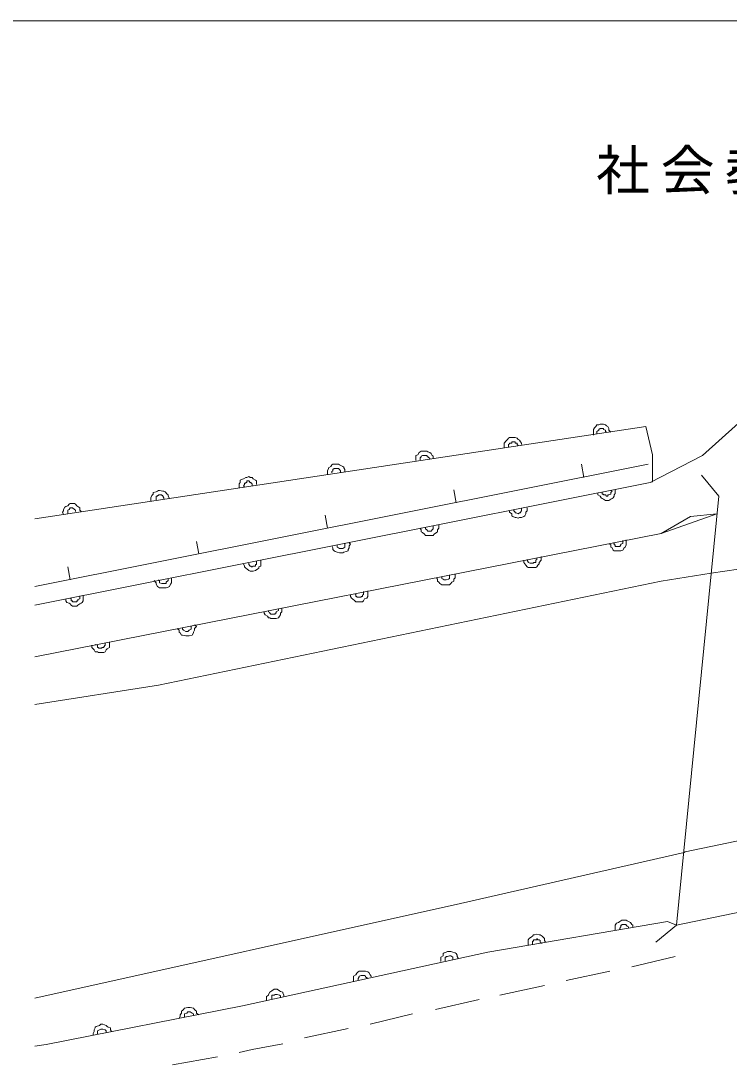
# Model space of a CAD drawing. Units: millimetres, scale not verified. Extents: x -102500 to 102766, y -71500 to 71500.
# Drawn here: x -64298 to -24841, y 13234 to 71500 of the extents above; entities that cross this region are included whole.
import ezdxf

# ---------------------------------------------------------------- set-up
doc = ezdxf.new("R2010")
doc.units = ezdxf.units.MM
doc.header["$LTSCALE"] = 500
doc.layers.add('0-0_0', color=7, linetype='Continuous', lineweight=25)
doc.layers.add('0-1_DM2500_H29', color=7, linetype='Continuous', lineweight=18)
doc.styles.add('ＭＳ ゴシック', font='')
doc.styles.get('ＭＳ ゴシック').set_extended_font_data('MS Gothic')

msp = doc.modelspace()

# ---------------------------------------------------------------- linework, layer by layer
at = {"layer": '0-0_0', "color": 8, "lineweight": 18}
msp.add_lwpolyline([(-102500, -71500), (102500, -71500), (102500, 71500), (-102500, 71500)], close=True, dxfattribs=at)
at = {"layer": '0-1_DM2500_H29'}
for p, q in [((-29478.4, 48914.3), (-63521.3, 43765.3)), ((-29356.9, 46808.3), (-63521.3, 39991.8)), ((-32941.1, 46079.3), (-33062.6, 46808.3)), ((-25408.1, 45026.3), (-26380.1, 46200.8)), ((-63521.3, 38957.9), (-29235.4, 45795.8)), ((-40048.9, 44661.8), (-40170.4, 45390.8)), ((-47217.4, 43244.3), (-47338.9, 43973.3)), ((-28627.9, 42960.8), (-25529.6, 44054.3)), ((-63521.3, 36079.3), (-28627.9, 42960.8)), ((-54385.9, 41826.8), (-54507.4, 42515.3)), ((-61554.4, 40368.8), (-61675.9, 41097.8)), ((-27777.4, 21131.3), (-21702.4, 22386.8)), ((-27838.1, 19389.8), (-30268.1, 18822.8)), ((-31483.1, 18579.8), (-33913.1, 18053.3)), ((-35128.1, 17769.8), (-37618.9, 17243.3)), ((-38773.1, 17000.3), (-41203.1, 16433.3)), ((-51955.9, 16635.8), (-62890.9, 14489.3)), ((-42478.9, 16190.3), (-44848.1, 15623.3)), ((-46063.1, 15380.3), (-48493.1, 14853.8)), ((-62890.9, 14489.3), (-63521.3, 14390.5)), ((-62890.9, 14489.3), (-63521.3, 14390.5)), ((-53353.1, 13800.8), (-55843.9, 13355.3))]:
    msp.add_line(p, q, dxfattribs=at)
at = {"layer": '0-1_DM2500_H29', "color": 5}
for p, q in [((-25833.4, 40733.3), (-19697.6, 41664.8)), ((-63521.3, 33421.9), (-56633.6, 34496.3)), ((-27352.1, 25181.3), (-39805.9, 22346.3)), ((-39805.9, 22346.3), (-63521.3, 17063.5))]:
    msp.add_line(p, q, dxfattribs=at)
for points in [[(14626.1, 55029.8), (17056.1, 44297.3), (17785.1, 41826.8), (12560.6, 39518.3), (5938.9, 34617.8), (1321.9, 30810.8), (-3902.6, 30122.3), (-8701.9, 28178.3), (-19515.4, 26882.3), (-21216.4, 26477.3), (-27291.4, 25221.8), (-27352.1, 25181.3)], [(-56633.6, 34496.3), (-28627.9, 40287.8), (-25833.4, 40733.3)]]:
    msp.add_lwpolyline(points, dxfattribs=at)
at = {"layer": '0-1_DM2500_H29'}
for points in [[(-29235.4, 45795.8), (-26319.4, 47294.3), (-21580.9, 51546.8), (-18543.4, 54584.3)], [(-31422.4, 48590.3), (-31543.9, 48711.8), (-31543.9, 48792.8), (-31604.6, 48914.3), (-31665.4, 48954.8), (-31726.1, 48995.3), (-31847.6, 49035.8), (-31908.4, 49035.8), (-32029.9, 49035.8), (-32090.6, 48995.3), (-32212.1, 48995.3), (-32272.9, 48914.3), (-32333.6, 48833.3), (-32394.4, 48752.3), (-32394.4, 48630.8), (-32394.4, 48549.8), (-32394.4, 48428.3)], [(-31665.4, 48590.3), (-31726.1, 48630.8), (-31726.1, 48711.8), (-31847.6, 48752.3), (-31847.6, 48792.8), (-31908.4, 48792.8), (-31969.1, 48792.8), (-32029.9, 48792.8), (-32090.6, 48752.3), (-32090.6, 48711.8), (-32212.1, 48630.8), (-32212.1, 48590.3), (-32212.1, 48549.8), (-32212.1, 48509.3)], [(-29235.4, 45795.8), (-29113.9, 45836.3), (-29113.9, 47334.8), (-29478.4, 48914.3)], [(-36403.9, 47901.8), (-36403.9, 47982.8), (-36464.6, 48063.8), (-36525.4, 48144.8), (-36586.1, 48185.3), (-36646.9, 48266.3), (-36768.4, 48306.8), (-36829.1, 48306.8), (-36950.6, 48306.8), (-37072.1, 48306.8), (-37132.9, 48266.3), (-37193.6, 48185.3), (-37254.4, 48104.3), (-37375.9, 47982.8), (-37375.9, 47942.3), (-37375.9, 47861.3), (-37375.9, 47739.8)], [(-36586.1, 47861.3), (-36646.9, 47901.8), (-36646.9, 47942.3), (-36646.9, 47982.8), (-36768.4, 47982.8), (-36768.4, 48063.8), (-36829.1, 48063.8), (-36889.9, 48063.8), (-36950.6, 48063.8), (-36950.6, 47982.8), (-37072.1, 47982.8), (-37072.1, 47942.3), (-37132.9, 47901.8), (-37132.9, 47861.3), (-37132.9, 47780.3), (-37132.9, 47739.8)], [(-41324.6, 47132.3), (-41324.6, 47253.8), (-41385.4, 47294.3), (-41446.1, 47415.8), (-41506.9, 47456.3), (-41628.4, 47496.8), (-41689.1, 47537.3), (-41749.9, 47537.3), (-41810.6, 47537.3), (-41992.9, 47537.3), (-42053.6, 47496.8), (-42114.4, 47456.3), (-42175.1, 47334.8), (-42296.6, 47294.3), (-42296.6, 47213.3), (-42296.6, 47091.8), (-42296.6, 47010.8)], [(-41506.9, 47091.8), (-41506.9, 47132.3), (-41628.4, 47213.3), (-41628.4, 47253.8), (-41689.1, 47253.8), (-41689.1, 47294.3), (-41749.9, 47294.3), (-41810.6, 47294.3), (-41932.1, 47294.3), (-41992.9, 47253.8), (-41992.9, 47213.3), (-42053.6, 47172.8), (-42053.6, 47091.8), (-42053.6, 47051.3)], [(-46245.4, 46403.3), (-46245.4, 46524.8), (-46306.1, 46605.8), (-46306.1, 46646.3), (-46366.9, 46686.8), (-46549.1, 46767.8), (-46609.9, 46808.3), (-46670.6, 46808.3), (-46792.1, 46808.3), (-46913.6, 46808.3), (-46974.4, 46767.8), (-47035.1, 46686.8), (-47156.6, 46605.8), (-47156.6, 46565.3), (-47217.4, 46443.8), (-47217.4, 46362.8), (-47217.4, 46241.3)], [(-51166.1, 45674.3), (-51166.1, 45755.3), (-51166.1, 45876.8), (-51226.9, 45917.3), (-51348.4, 45998.3), (-51409.1, 46079.3), (-51530.6, 46079.3), (-51591.4, 46119.8), (-51712.9, 46079.3), (-51773.6, 46079.3), (-51895.1, 45998.3), (-52016.6, 45957.8), (-52077.4, 45917.3), (-52077.4, 45795.8), (-52138.1, 45714.8), (-52138.1, 45593.3), (-52138.1, 45512.3)], [(-46488.4, 46362.8), (-46488.4, 46403.3), (-46488.4, 46443.8), (-46549.1, 46524.8), (-46609.9, 46565.3), (-46670.6, 46565.3), (-46792.1, 46565.3), (-46852.9, 46565.3), (-46913.6, 46524.8), (-46913.6, 46443.8), (-46974.4, 46403.3), (-46974.4, 46362.8), (-46974.4, 46322.3)], [(-51409.1, 45593.3), (-51409.1, 45674.3), (-51409.1, 45714.8), (-51469.9, 45755.3), (-51469.9, 45795.8), (-51530.6, 45795.8), (-51591.4, 45876.8), (-51712.9, 45876.8), (-51712.9, 45795.8), (-51773.6, 45795.8), (-51773.6, 45755.3), (-51834.4, 45755.3), (-51834.4, 45714.8), (-51834.4, 45674.3), (-51895.1, 45593.3), (-51834.4, 45552.8)], [(-56026.1, 44904.8), (-56086.9, 45026.3), (-56086.9, 45107.3), (-56147.6, 45147.8), (-56269.1, 45269.3), (-56329.9, 45309.8), (-56390.6, 45309.8), (-56572.9, 45350.3), (-56633.6, 45350.3), (-56694.4, 45309.8), (-56755.1, 45269.3), (-56937.4, 45228.8), (-56937.4, 45147.8), (-56998.1, 45066.8), (-57058.9, 44945.3), (-57058.9, 44864.3), (-57058.9, 44742.8)], [(-56329.9, 44864.3), (-56329.9, 44904.8), (-56329.9, 44945.3), (-56390.6, 45026.3), (-56390.6, 45066.8), (-56451.4, 45066.8), (-56451.4, 45107.3), (-56572.9, 45107.3), (-56633.6, 45107.3), (-56633.6, 45066.8), (-56694.4, 45066.8), (-56694.4, 45026.3), (-56755.1, 45026.3), (-56755.1, 44945.3), (-56755.1, 44904.8), (-56755.1, 44864.3), (-56755.1, 44823.8)], [(-32151.4, 45188.3), (-32151.4, 45107.3), (-32029.9, 45026.3), (-31969.1, 44945.3), (-31908.4, 44904.8), (-31847.6, 44864.3), (-31726.1, 44783.3), (-31665.4, 44783.3), (-31543.9, 44783.3), (-31422.4, 44864.3), (-31361.6, 44904.8), (-31300.9, 44945.3), (-31240.1, 45026.3), (-31240.1, 45107.3), (-31179.4, 45188.3), (-31179.4, 45309.8), (-31179.4, 45390.8)], [(-31908.4, 45228.8), (-31908.4, 45188.3), (-31908.4, 45147.8), (-31847.6, 45147.8), (-31847.6, 45107.3), (-31726.1, 45107.3), (-31665.4, 45026.3), (-31604.6, 45026.3), (-31604.6, 45107.3), (-31543.9, 45107.3), (-31422.4, 45147.8), (-31422.4, 45188.3), (-31422.4, 45228.8), (-31361.6, 45309.8), (-31422.4, 45350.3)], [(-25408.1, 45026.3), (-27777.4, 21131.3), (-28931.6, 20199.8)], [(-60946.9, 44175.8), (-61007.6, 44256.8), (-61007.6, 44378.3), (-61129.1, 44459.3), (-61189.9, 44499.8), (-61250.6, 44580.8), (-61311.4, 44621.3), (-61493.6, 44621.3), (-61554.4, 44621.3), (-61615.1, 44580.8), (-61675.9, 44499.8), (-61797.4, 44459.3), (-61858.1, 44418.8), (-61918.9, 44297.3), (-61918.9, 44216.3), (-61979.6, 44135.3), (-61918.9, 44013.8)], [(-61250.6, 44175.8), (-61250.6, 44216.3), (-61250.6, 44256.8), (-61311.4, 44297.3), (-61432.9, 44378.3), (-61493.6, 44378.3), (-61554.4, 44378.3), (-61615.1, 44297.3), (-61675.9, 44256.8), (-61675.9, 44216.3), (-61675.9, 44175.8), (-61675.9, 44135.3), (-61675.9, 44054.3)], [(-37072.1, 44216.3), (-37072.1, 44135.3), (-36950.6, 44054.3), (-36950.6, 43932.8), (-36889.9, 43892.3), (-36768.4, 43851.8), (-36707.6, 43851.8), (-36586.1, 43811.3), (-36525.4, 43851.8), (-36403.9, 43851.8), (-36282.4, 43892.3), (-36221.6, 43932.8), (-36160.9, 44054.3), (-36160.9, 44135.3), (-36100.1, 44216.3), (-36100.1, 44297.3), (-36100.1, 44378.3)], [(-36829.1, 44256.8), (-36829.1, 44216.3), (-36768.4, 44135.3), (-36768.4, 44094.8), (-36707.6, 44094.8), (-36586.1, 44054.3), (-36525.4, 44094.8), (-36464.6, 44094.8), (-36464.6, 44135.3), (-36403.9, 44216.3), (-36403.9, 44256.8), (-36403.9, 44297.3), (-36403.9, 44337.8)], [(-42053.6, 43244.3), (-41992.9, 43163.3), (-41992.9, 43041.8), (-41932.1, 43001.3), (-41810.6, 42920.3), (-41749.9, 42839.3), (-41628.4, 42839.3), (-41506.9, 42839.3), (-41446.1, 42839.3), (-41324.6, 42839.3), (-41263.9, 42920.3), (-41142.4, 43001.3), (-41081.6, 43041.8), (-41081.6, 43163.3), (-41020.9, 43244.3), (-41020.9, 43365.8), (-41020.9, 43446.8)], [(-41749.9, 43284.8), (-41749.9, 43244.3), (-41749.9, 43203.8), (-41689.1, 43163.3), (-41628.4, 43082.3), (-41506.9, 43082.3), (-41446.1, 43082.3), (-41385.4, 43163.3), (-41324.6, 43203.8), (-41324.6, 43244.3), (-41324.6, 43284.8), (-41324.6, 43365.8), (-41324.6, 43406.3)], [(-31543.9, 42393.8), (-31422.4, 42312.8), (-31422.4, 42191.3), (-31361.6, 42150.8), (-31300.9, 42029.3), (-31240.1, 41988.8), (-31179.4, 41988.8), (-30997.1, 41988.8), (-30936.4, 41988.8), (-30875.6, 41988.8), (-30754.1, 42029.3), (-30693.4, 42150.8), (-30632.6, 42191.3), (-30571.9, 42312.8), (-30571.9, 42393.8), (-30571.9, 42474.8), (-30571.9, 42596.3)], [(-31300.9, 42434.3), (-31240.1, 42393.8), (-31240.1, 42353.3), (-31240.1, 42312.8), (-31179.4, 42312.8), (-31179.4, 42231.8), (-31057.9, 42231.8), (-30997.1, 42231.8), (-30936.4, 42231.8), (-30875.6, 42312.8), (-30875.6, 42353.3), (-30754.1, 42393.8), (-30754.1, 42434.3), (-30754.1, 42474.8), (-30754.1, 42555.8)], [(-46974.4, 42272.3), (-46913.6, 42150.8), (-46913.6, 42069.8), (-46852.9, 41988.8), (-46792.1, 41948.3), (-46670.6, 41907.8), (-46549.1, 41867.3), (-46488.4, 41867.3), (-46366.9, 41867.3), (-46306.1, 41907.8), (-46184.6, 41948.3), (-46063.1, 41988.8), (-46063.1, 42069.8), (-46002.4, 42150.8), (-46002.4, 42272.3), (-45941.6, 42353.3), (-46002.4, 42434.3)], [(-46670.6, 42312.8), (-46670.6, 42272.3), (-46670.6, 42191.3), (-46609.9, 42150.8), (-46549.1, 42110.3), (-46488.4, 42110.3), (-46366.9, 42110.3), (-46306.1, 42150.8), (-46245.4, 42191.3), (-46245.4, 42272.3), (-46245.4, 42312.8), (-46245.4, 42353.3), (-46245.4, 42393.8)], [(-51895.1, 41259.8), (-51834.4, 41138.3), (-51834.4, 41097.8), (-51773.6, 41016.8), (-51712.9, 40976.3), (-51591.4, 40895.3), (-51530.6, 40854.8), (-51409.1, 40854.8), (-51348.4, 40854.8), (-51226.9, 40895.3), (-51105.4, 40976.3), (-51044.6, 41016.8), (-51044.6, 41097.8), (-50923.1, 41138.3), (-50923.1, 41259.8), (-50923.1, 41340.8), (-50923.1, 41462.3)], [(-51591.4, 41300.3), (-51591.4, 41259.8), (-51591.4, 41219.3), (-51530.6, 41138.3), (-51469.9, 41138.3), (-51469.9, 41097.8), (-51409.1, 41097.8), (-51348.4, 41138.3), (-51226.9, 41138.3), (-51226.9, 41219.3), (-51166.1, 41219.3), (-51166.1, 41259.8), (-51166.1, 41300.3), (-51166.1, 41340.8), (-51166.1, 41421.8)], [(-36282.4, 41462.3), (-36282.4, 41340.8), (-36221.6, 41259.8), (-36160.9, 41178.8), (-36100.1, 41097.8), (-36039.4, 41057.3), (-35917.9, 41057.3), (-35857.1, 41057.3), (-35735.6, 41057.3), (-35614.1, 41057.3), (-35553.4, 41097.8), (-35492.6, 41178.8), (-35431.9, 41259.8), (-35431.9, 41340.8), (-35310.4, 41462.3), (-35310.4, 41543.3), (-35310.4, 41664.8)], [(-36100.1, 41502.8), (-36100.1, 41462.3), (-36039.4, 41381.3), (-36039.4, 41340.8), (-35917.9, 41300.3), (-35857.1, 41300.3), (-35796.4, 41300.3), (-35735.6, 41300.3), (-35735.6, 41340.8), (-35614.1, 41340.8), (-35614.1, 41381.3), (-35614.1, 41462.3), (-35553.4, 41502.8), (-35553.4, 41543.3), (-35553.4, 41583.8)], [(-56876.6, 40328.3), (-56755.1, 40206.8), (-56755.1, 40125.8), (-56694.4, 40004.3), (-56633.6, 39963.8), (-56572.9, 39923.3), (-56451.4, 39923.3), (-56329.9, 39923.3), (-56269.1, 39923.3), (-56208.4, 39923.3), (-56086.9, 39963.8), (-56026.1, 40004.3), (-55965.4, 40125.8), (-55904.6, 40206.8), (-55904.6, 40328.3), (-55904.6, 40409.3), (-55904.6, 40449.8)], [(-56633.6, 40368.8), (-56572.9, 40328.3), (-56572.9, 40247.3), (-56572.9, 40206.8), (-56451.4, 40166.3), (-56390.6, 40166.3), (-56329.9, 40166.3), (-56269.1, 40166.3), (-56208.4, 40166.3), (-56208.4, 40206.8), (-56208.4, 40247.3), (-56086.9, 40328.3), (-56086.9, 40368.8), (-56086.9, 40409.3), (-56086.9, 40449.8)], [(-41142.4, 40490.3), (-41081.6, 40409.3), (-41081.6, 40287.8), (-41020.9, 40247.3), (-40960.1, 40166.3), (-40838.6, 40085.3), (-40717.1, 40085.3), (-40656.4, 40085.3), (-40595.6, 40085.3), (-40413.4, 40085.3), (-40352.6, 40166.3), (-40291.9, 40247.3), (-40170.4, 40287.8), (-40170.4, 40409.3), (-40109.6, 40490.3), (-40109.6, 40611.8), (-40109.6, 40692.8)], [(-40838.6, 40530.8), (-40838.6, 40490.3), (-40838.6, 40449.8), (-40777.9, 40409.3), (-40717.1, 40368.8), (-40656.4, 40368.8), (-40595.6, 40368.8), (-40474.1, 40409.3), (-40413.4, 40449.8), (-40413.4, 40490.3), (-40413.4, 40530.8), (-40413.4, 40611.8), (-40413.4, 40652.3)], [(-45941.6, 39558.8), (-45941.6, 39437.3), (-45880.9, 39356.3), (-45820.1, 39315.8), (-45698.6, 39194.3), (-45637.9, 39153.8), (-45577.1, 39153.8), (-45394.9, 39153.8), (-45334.1, 39153.8), (-45273.4, 39153.8), (-45212.6, 39194.3), (-45151.9, 39315.8), (-45030.4, 39356.3), (-44969.6, 39437.3), (-44969.6, 39558.8), (-44969.6, 39639.8), (-44969.6, 39761.3)], [(-45698.6, 39599.3), (-45637.9, 39558.8), (-45637.9, 39518.3), (-45637.9, 39437.3), (-45577.1, 39437.3), (-45577.1, 39396.8), (-45516.4, 39396.8), (-45394.9, 39396.8), (-45334.1, 39396.8), (-45334.1, 39437.3), (-45273.4, 39437.3), (-45273.4, 39518.3), (-45212.6, 39558.8), (-45212.6, 39599.3), (-45212.6, 39639.8), (-45212.6, 39720.8)], [(-61797.4, 39315.8), (-61797.4, 39194.3), (-61736.6, 39113.3), (-61615.1, 39072.8), (-61554.4, 39032.3), (-61493.6, 38951.3), (-61432.9, 38910.8), (-61250.6, 38910.8), (-61189.9, 38910.8), (-61129.1, 38951.3), (-61007.6, 39032.3), (-60946.9, 39072.8), (-60886.1, 39113.3), (-60825.4, 39194.3), (-60825.4, 39315.8), (-60825.4, 39396.8), (-60825.4, 39518.3)], [(-61554.4, 39356.3), (-61493.6, 39315.8), (-61493.6, 39275.3), (-61493.6, 39194.3), (-61432.9, 39194.3), (-61432.9, 39153.8), (-61311.4, 39153.8), (-61250.6, 39153.8), (-61189.9, 39153.8), (-61189.9, 39194.3), (-61129.1, 39194.3), (-61129.1, 39275.3), (-61007.6, 39315.8), (-61007.6, 39356.3), (-61007.6, 39396.8), (-61007.6, 39477.8)], [(-50740.9, 38586.8), (-50740.9, 38505.8), (-50680.1, 38424.8), (-50558.6, 38343.8), (-50497.9, 38262.8), (-50437.1, 38262.8), (-50376.4, 38222.3), (-50254.9, 38222.3), (-50133.4, 38222.3), (-50072.6, 38222.3), (-49951.1, 38262.8), (-49890.4, 38343.8), (-49829.6, 38424.8), (-49829.6, 38505.8), (-49768.9, 38586.8), (-49768.9, 38708.3), (-49768.9, 38789.3)], [(-50497.9, 38667.8), (-50497.9, 38586.8), (-50437.1, 38546.3), (-50437.1, 38505.8), (-50376.4, 38465.3), (-50254.9, 38465.3), (-50194.1, 38465.3), (-50133.4, 38465.3), (-50133.4, 38505.8), (-50072.6, 38505.8), (-50072.6, 38546.3), (-50072.6, 38586.8), (-49951.1, 38667.8), (-49951.1, 38708.3), (-49951.1, 38748.8)], [(-55600.9, 37655.3), (-55479.4, 37574.3), (-55479.4, 37452.8), (-55418.6, 37412.3), (-55357.9, 37290.8), (-55297.1, 37290.8), (-55114.9, 37250.3), (-55054.1, 37250.3), (-54993.4, 37250.3), (-54932.6, 37250.3), (-54750.4, 37290.8), (-54689.6, 37412.3), (-54689.6, 37452.8), (-54628.9, 37574.3), (-54628.9, 37655.3), (-54507.4, 37776.8), (-54628.9, 37857.8)], [(-55297.1, 37695.8), (-55297.1, 37655.3), (-55297.1, 37614.8), (-55236.4, 37574.3), (-55114.9, 37493.3), (-55054.1, 37493.3), (-54993.4, 37493.3), (-54932.6, 37574.3), (-54811.1, 37614.8), (-54811.1, 37655.3), (-54811.1, 37695.8), (-54811.1, 37776.8), (-54811.1, 37817.3)], [(-60339.4, 36723.8), (-60339.4, 36602.3), (-60278.6, 36521.3), (-60217.9, 36480.8), (-60157.1, 36359.3), (-60035.6, 36359.3), (-59974.9, 36318.8), (-59853.4, 36318.8), (-59792.6, 36318.8), (-59671.1, 36318.8), (-59610.4, 36359.3), (-59549.6, 36480.8), (-59488.9, 36521.3), (-59367.4, 36602.3), (-59367.4, 36723.8), (-59367.4, 36804.8), (-59367.4, 36926.3)], [(-60157.1, 36764.3), (-60035.6, 36723.8), (-60035.6, 36642.8), (-60035.6, 36602.3), (-59974.9, 36602.3), (-59974.9, 36561.8), (-59914.1, 36561.8), (-59853.4, 36561.8), (-59792.6, 36561.8), (-59792.6, 36602.3), (-59671.1, 36602.3), (-59671.1, 36642.8), (-59610.4, 36723.8), (-59610.4, 36764.3), (-59610.4, 36804.8), (-59610.4, 36845.3)], [(-28263.4, 21333.8), (-38287.1, 19632.8), (-51955.9, 16635.8), (-62890.9, 14489.3)], [(-27777.4, 21131.3), (-28263.4, 21333.8), (-38287.1, 19632.8), (-51955.9, 16635.8)], [(-30207.4, 21050.3), (-30207.4, 21131.3), (-30268.1, 21171.8), (-30328.9, 21293.3), (-30450.4, 21333.8), (-30511.1, 21374.3), (-30571.9, 21414.8), (-30632.6, 21414.8), (-30814.9, 21414.8), (-30875.6, 21374.3), (-30936.4, 21333.8), (-30997.1, 21293.3), (-31118.6, 21252.8), (-31179.4, 21131.3), (-31179.4, 21050.3), (-31179.4, 20928.8), (-31179.4, 20847.8)], [(-30450.4, 20969.3), (-30450.4, 21050.3), (-30511.1, 21090.8), (-30571.9, 21131.3), (-30571.9, 21171.8), (-30632.6, 21171.8), (-30693.4, 21171.8), (-30814.9, 21171.8), (-30814.9, 21131.3), (-30875.6, 21131.3), (-30875.6, 21090.8), (-30875.6, 21050.3), (-30936.4, 20969.3), (-30936.4, 20928.8), (-30936.4, 20888.3)], [(-35067.4, 20199.8), (-35128.1, 20280.8), (-35128.1, 20402.3), (-35188.9, 20442.8), (-35249.6, 20523.8), (-35371.1, 20604.8), (-35431.9, 20604.8), (-35553.4, 20645.3), (-35674.9, 20604.8), (-35735.6, 20604.8), (-35796.4, 20523.8), (-35857.1, 20483.3), (-35978.6, 20402.3), (-36039.4, 20321.3), (-36039.4, 20240.3), (-36039.4, 20118.8), (-36039.4, 20037.8)], [(-35249.6, 20118.8), (-35371.1, 20199.8), (-35371.1, 20240.3), (-35371.1, 20280.8), (-35431.9, 20321.3), (-35492.6, 20321.3), (-35553.4, 20402.3), (-35553.4, 20321.3), (-35674.9, 20321.3), (-35735.6, 20321.3), (-35735.6, 20280.8), (-35735.6, 20240.3), (-35796.4, 20240.3), (-35796.4, 20199.8), (-35796.4, 20118.8), (-35796.4, 20078.3)], [(-39927.4, 19308.8), (-39988.1, 19389.8), (-39988.1, 19470.8), (-40048.9, 19551.8), (-40109.6, 19592.3), (-40231.1, 19632.8), (-40352.6, 19673.3), (-40413.4, 19673.3), (-40534.9, 19673.3), (-40595.6, 19632.8), (-40717.1, 19592.3), (-40777.9, 19551.8), (-40777.9, 19430.3), (-40899.4, 19349.3), (-40899.4, 19308.8), (-40899.4, 19187.3), (-40899.4, 19106.3)], [(-40231.1, 19227.8), (-40231.1, 19308.8), (-40231.1, 19349.3), (-40291.9, 19389.8), (-40352.6, 19430.3), (-40413.4, 19430.3), (-40534.9, 19389.8), (-40595.6, 19389.8), (-40595.6, 19349.3), (-40656.4, 19349.3), (-40656.4, 19308.8), (-40656.4, 19227.8), (-40656.4, 19187.3), (-40656.4, 19146.8)], [(-44787.4, 18255.8), (-44787.4, 18296.3), (-44848.1, 18377.3), (-44908.9, 18498.8), (-44969.6, 18539.3), (-45091.1, 18579.8), (-45151.9, 18579.8), (-45273.4, 18579.8), (-45334.1, 18579.8), (-45455.6, 18579.8), (-45516.4, 18539.3), (-45577.1, 18458.3), (-45637.9, 18377.3), (-45759.4, 18296.3), (-45759.4, 18174.8), (-45759.4, 18093.8), (-45759.4, 18012.8)], [(-44969.6, 18174.8), (-45091.1, 18255.8), (-45091.1, 18296.3), (-45151.9, 18336.8), (-45212.6, 18336.8), (-45273.4, 18336.8), (-45334.1, 18336.8), (-45455.6, 18296.3), (-45455.6, 18255.8), (-45516.4, 18174.8), (-45516.4, 18134.3), (-45516.4, 18093.8), (-45516.4, 18053.3)], [(-49647.4, 17162.3), (-49647.4, 17243.3), (-49708.1, 17364.8), (-49708.1, 17405.3), (-49829.6, 17445.8), (-49890.4, 17486.3), (-50011.9, 17567.3), (-50072.6, 17567.3), (-50194.1, 17567.3), (-50315.6, 17486.3), (-50376.4, 17445.8), (-50437.1, 17405.3), (-50497.9, 17283.8), (-50497.9, 17243.3), (-50619.4, 17162.3), (-50619.4, 17040.8), (-50619.4, 16959.8)], [(-49829.6, 17081.3), (-49829.6, 17162.3), (-49829.6, 17202.8), (-49890.4, 17243.3), (-50011.9, 17283.8), (-50072.6, 17283.8), (-50133.4, 17283.8), (-50194.1, 17243.3), (-50315.6, 17243.3), (-50315.6, 17202.8), (-50315.6, 17162.3), (-50315.6, 17081.3), (-50315.6, 17040.8), (-50315.6, 17000.3)], [(-54385.9, 16149.8), (-54507.4, 16230.8), (-54507.4, 16352.3), (-54568.1, 16392.8), (-54628.9, 16433.3), (-54689.6, 16514.3), (-54871.9, 16554.8), (-54932.6, 16554.8), (-54993.4, 16554.8), (-55175.6, 16514.3), (-55236.4, 16433.3), (-55297.1, 16392.8), (-55357.9, 16352.3), (-55357.9, 16230.8), (-55418.6, 16149.8), (-55418.6, 16068.8), (-55479.4, 15947.3)], [(-54689.6, 16109.3), (-54689.6, 16149.8), (-54689.6, 16190.3), (-54750.4, 16230.8), (-54871.9, 16311.8), (-54932.6, 16311.8), (-54993.4, 16311.8), (-55054.1, 16230.8), (-55175.6, 16190.3), (-55175.6, 16149.8), (-55175.6, 16109.3), (-55175.6, 16068.8), (-55175.6, 15987.8)], [(-59245.9, 15218.3), (-59306.6, 15299.3), (-59306.6, 15420.8), (-59428.1, 15461.3), (-59488.9, 15501.8), (-59549.6, 15542.3), (-59731.9, 15623.3), (-59792.6, 15623.3), (-59853.4, 15623.3), (-59914.1, 15542.3), (-60096.4, 15501.8), (-60157.1, 15461.3), (-60157.1, 15420.8), (-60217.9, 15299.3), (-60217.9, 15218.3), (-60278.6, 15096.8), (-60278.6, 15015.8)], [(-59549.6, 15137.3), (-59549.6, 15218.3), (-59549.6, 15258.8), (-59610.4, 15299.3), (-59731.9, 15339.8), (-59792.6, 15339.8), (-59853.4, 15339.8), (-59914.1, 15299.3), (-60035.6, 15258.8), (-60035.6, 15218.3), (-60035.6, 15137.3), (-60035.6, 15096.8), (-60035.6, 15056.3)], [(-49708.1, 14529.8), (-51409.1, 14205.8), (-52138.1, 14043.8)]]:
    msp.add_lwpolyline(points, dxfattribs=at)
at = {"layer": '0-1_DM2500_H29', "color": 30}
msp.add_lwpolyline([(-25529.6, 44054.3), (-26987.6, 43892.3), (-28627.9, 42960.8)], dxfattribs=at)

# ---------------------------------------------------------------- texts
at = {"layer": '0-0_0', "insert": (-32250, 61500), "char_height": 2199, "attachment_point": 7, "style": 'ＭＳ ゴシック'}
msp.add_mtext('\\T1.2;社会教育センター跡地現況平面図(1/500)', dxfattribs=at)

doc.saveas('drawing.dxf')
